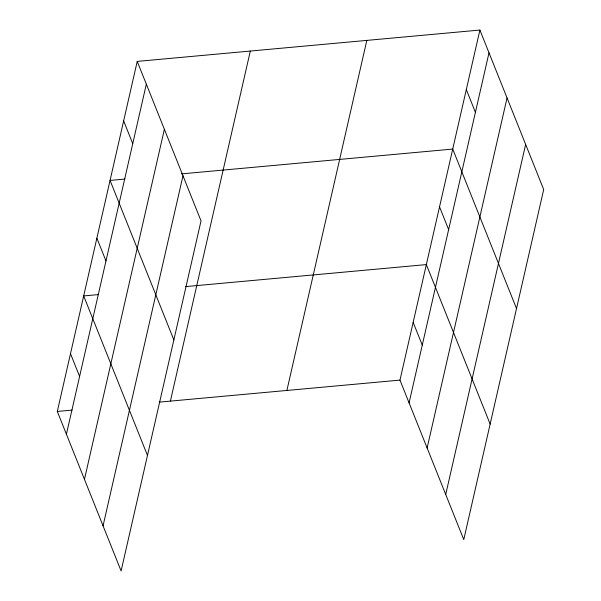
<?xml version="1.0" encoding="UTF-8"?>
<svg xmlns="http://www.w3.org/2000/svg" width="601" height="601" viewBox="0 0 601 601"><rect width="100%" height="100%" fill="white"/><g stroke="black" fill="none" stroke-linecap="round" stroke-linejoin="round"><path stroke-width="0.9" d="M137.231 61.4L201.027 220.89L121.101 570.95L57.305 411.46L137.231 61.4L479.898 30.05L543.695 189.54L463.769 539.6L399.973 380.11L479.898 30.05M66.41 434.215L146.336 84.155M84.456 479.343L164.381 129.275M103.056 525.83L182.982 175.77M170.391 401.115L250.316 51.055M286.895 390.455L366.82 40.395M409.078 402.873L489.004 52.805M427.123 447.993L507.049 97.933M445.717 494.48L525.642 144.42M124.888 179.06L110.058 180.42L173.854 339.911M181.427 173.892L452.726 149.071L516.514 308.561M98.511 294.58L83.682 295.94L147.478 455.43M185.641 286.609L426.349 264.59L490.138 424.081M57.305 411.46L72.143 410.1M159.265 402.129L399.973 380.11M466.316 89.564L475.414 112.319M439.534 206.834L448.639 229.59M413.165 322.354L422.263 345.109M123.648 120.906L132.746 143.669M96.874 238.176L105.971 260.939M70.497 353.696L79.602 376.459"/></g></svg>
